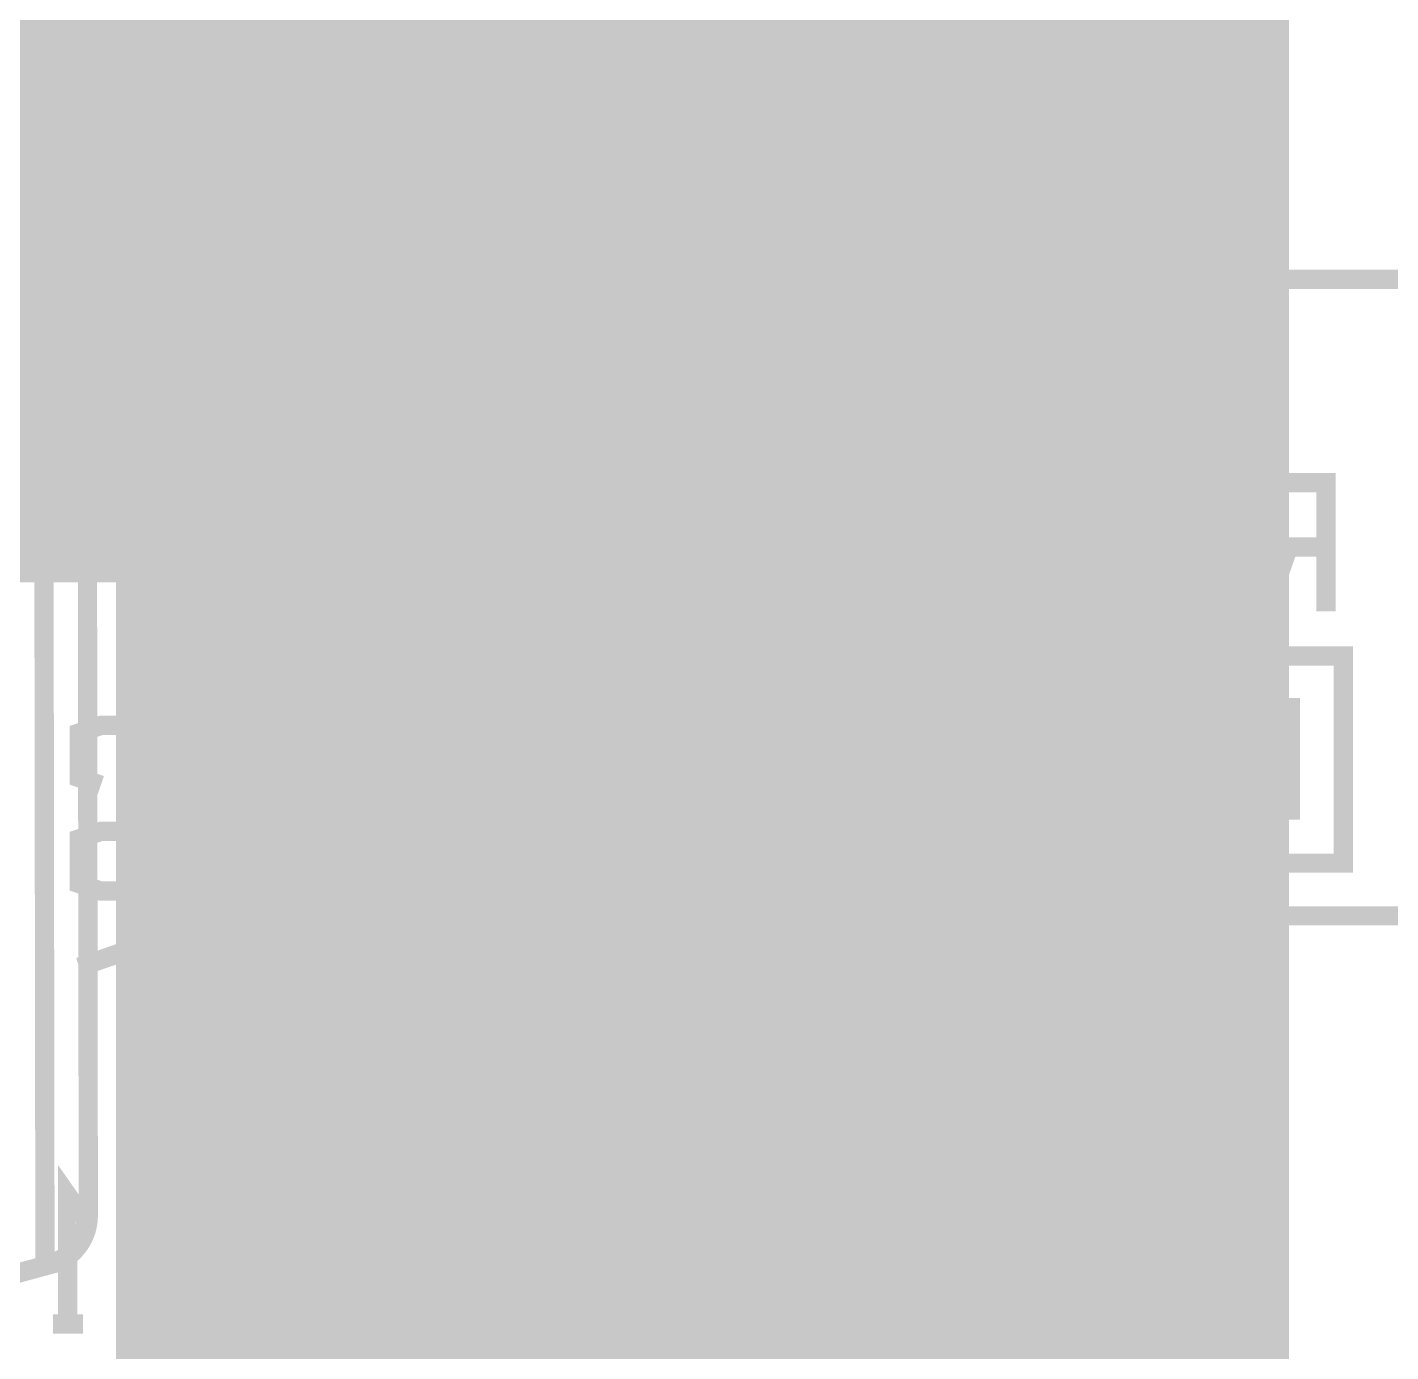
# Model space of a CAD drawing. Extents: x -20 to 155, y -92 to 168.
# Drawn here: x 28.51 to 39.3, y 87.38 to 97.86 of the extents above; entities that cross this region are included whole.
import ezdxf

# ---------------------------------------------------------------- set-up
doc = ezdxf.new("R2010")
doc.units = 0
doc.header["$MEASUREMENT"] = 0
doc.layers.get('0').update_dxf_attribs({"linetype": 'CONTINUOUS'})
for name, color, linetype in [('25-334-1_BOT', 7, 'CONTINUOUS'), ('25-334-1_DRD', 7, 'CONTINUOUS'), ('25-334-1_DRL', 2, 'CONTINUOUS'), ('25-334-1_IN1', 4, 'CONTINUOUS'), ('25-334-1_IN2', 3, 'CONTINUOUS'), ('25-334-1_SMB', 5, 'CONTINUOUS'), ('25-334-1_SPB', 14, 'CONTINUOUS'), ('25-334-1_SSB', 12, 'CONTINUOUS'), ('25-334-1_SST', 11, 'CONTINUOUS'), ('25-334-1_TOP', 13, 'CONTINUOUS'), ('THRUHOLE_TAP', 7, 'CONTINUOUS')]:
    doc.layers.add(name, color=color, linetype=linetype)

# ---------------------------------------------------------------- blocks, each defined once
blk = doc.blocks.new('RECTANGLE_4')
blk.add_solid([(0.4064, 0.4826), (0.4064, -0.4826), (-0.4064, 0.4826), (-0.4064, -0.4826)])
blk = doc.blocks.new('ROUND_39')
at = {"const_width": 0.35052}
blk.add_lwpolyline([(-0.17526, 0, 1), (0.17526, 0, 1)], format="xyb", close=True, dxfattribs=at)
blk = doc.blocks.new('ROUND_42')
at = {"const_width": 0.35052}
blk.add_lwpolyline([(-0.17526, 0, 1), (0.17526, 0, 1)], format="xyb", close=True, dxfattribs=at)
blk = doc.blocks.new('RECTANGLE_49')
blk.add_solid([(0.508, 0.9017), (0.508, -0.9017), (-0.508, 0.9017), (-0.508, -0.9017)])
blk = doc.blocks.new('RECTANGLE_66')
blk.add_solid([(0.72517, 0.32512), (0.72517, -0.32512), (-0.72517, 0.32512), (-0.72517, -0.32512)])
blk = doc.blocks.new('ROUND_85')
at = {"const_width": 0.10033}
blk.add_lwpolyline([(-0.050164, 0, 1), (0.050164, 0, 1)], format="xyb", close=True, dxfattribs=at)
blk = doc.blocks.new('ROUND_35')
at = {"const_width": 0.10033}
blk.add_lwpolyline([(-0.050164, 0, 1), (0.050164, 0, 1)], format="xyb", close=True, dxfattribs=at)

msp = doc.modelspace()

# ---------------------------------------------------------------- linework, layer by layer
at = {"layer": '25-334-1_BOT', "const_width": 0.635}
for points in [[(38.1762, 103.505), (38.1762, 92.075)], [(31.3436, 99.695), (31.3436, 96.52)], [(34.6964, 96.52), (34.6964, 97.1804), (35.941, 98.425), (36.89604, 98.425)], [(36.89604, 97.155), (36.89604, 95.43796)], [(36.89604, 95.43796), (36.89604, 97.155)], [(32.9438, 93.98), (32.9438, 92.8878)], [(32.9438, 93.98), (32.9438, 92.8878)], [(34.3662, 93.98), (34.3662, 91.7702), (34.6964, 91.44)], [(36.7538, 92.075), (36.1188, 91.44), (34.6964, 91.44)], [(36.7538, 92.075), (36.7538, 89.67724), (36.89604, 89.535)], [(38.1762, 92.075), (38.1762, 79.375)], [(32.639, 91.44), (31.3436, 91.44)], [(32.639, 91.44), (31.3436, 91.44)], [(31.3436, 88.265), (31.3436, 85.09)], [(36.89604, 88.265), (34.6964, 88.265)]]:
    msp.add_lwpolyline(points, dxfattribs=at)
at = {"layer": '25-334-1_DRD', "const_width": 0.254}
for points in [[(33.39592, 98.67392), (32.12592, 97.40392)], [(33.39592, 97.40392), (32.12592, 98.67392)], [(33.39592, 98.67392), (32.12592, 97.40392)], [(33.39592, 97.40392), (32.12592, 98.67392)], [(37.53104, 96.07296), (36.26104, 94.80296)], [(37.53104, 94.80296), (36.26104, 96.07296)], [(37.53104, 96.07296), (36.26104, 94.80296)], [(37.53104, 94.80296), (36.26104, 96.07296)], [(33.5788, 93.5228), (32.3088, 92.2528)], [(33.5788, 92.2528), (32.3088, 93.5228)], [(33.5788, 93.5228), (32.3088, 92.2528)], [(33.5788, 92.2528), (32.3088, 93.5228)], [(33.274, 92.075), (32.004, 90.805)], [(33.274, 90.805), (32.004, 92.075)], [(33.274, 92.075), (32.004, 90.805)], [(33.274, 90.805), (32.004, 92.075)]]:
    msp.add_lwpolyline(points, dxfattribs=at)
at = {"layer": '25-334-1_IN1'}
for points, const_width in [([(31.115, 151.13), (31.115, 59.944)], 0.254), ([(31.3436, 151.13), (31.3436, 59.944)], 0.254), ([(31.5722, 151.13), (31.5722, 59.944)], 0.254), ([(31.8008, 151.13), (31.8008, 59.944)], 0.254), ([(32.0294, 151.13), (32.0294, 59.944)], 0.254), ([(32.258, 151.13), (32.258, 59.944)], 0.254), ([(33.8582, 151.13), (33.8582, 59.944)], 0.254), ([(34.0868, 151.13), (34.0868, 59.944)], 0.254), ([(34.3154, 151.13), (34.3154, 59.944)], 0.254), ([(34.544, 151.13), (34.544, 59.944)], 0.254), ([(34.7726, 151.13), (34.7726, 59.944)], 0.254), ([(35.0012, 151.13), (35.0012, 59.944)], 0.254), ([(35.2298, 151.13), (35.2298, 59.944)], 0.254), ([(35.4584, 151.13), (35.4584, 59.944)], 0.254), ([(35.687, 151.13), (35.687, 59.944)], 0.254), ([(35.9156, 151.13), (35.9156, 59.944)], 0.254), ([(36.1442, 151.13), (36.1442, 59.944)], 0.254), ([(36.3728, 151.13), (36.3728, 59.944)], 0.254), ([(36.6014, 151.13), (36.6014, 59.944)], 0.254), ([(36.83, 151.13), (36.83, 59.944)], 0.254), ([(37.0586, 151.13), (37.0586, 59.944)], 0.254), ([(37.2872, 151.13), (37.2872, 59.944)], 0.254), ([(37.5158, 151.13), (37.5158, 59.944)], 0.254), ([(37.7444, 151.13), (37.7444, 59.944)], 0.254), ([(37.973, 151.13), (37.973, 59.944)], 0.254), ([(38.2016, 151.13), (38.2016, 59.944)], 0.254), ([(38.354, 151.13), (38.354, 59.944)], 0.254), ([(33.6296, 110.82274), (33.6296, 85.56752)], 0.254), ([(32.4866, 110.70336), (32.4866, 85.25002)], 0.254), ([(32.7152, 110.51794), (32.7152, 85.61578)], 0.254), ([(33.401, 110.56112), (33.401, 85.71992)], 0.254), ([(32.9438, 110.44936), (32.9438, 85.7377)], 0.254), ([(33.1724, 110.46206), (33.1724, 85.76818)], 0.254), ([(26.67, 98.03892), (32.76092, 98.03892), (26.67, 98.03892)], 0.635), ([(38.354, 97.8916), (31.115, 97.8916)], 0.254), ([(38.354, 97.663), (31.115, 97.663)], 0.254), ([(38.354, 97.4344), (31.115, 97.4344)], 0.254), ([(38.354, 97.2058), (31.115, 97.2058)], 0.254), ([(38.354, 96.9772), (31.115, 96.9772)], 0.254), ([(38.354, 96.7486), (31.115, 96.7486)], 0.254), ([(38.354, 96.52), (31.115, 96.52)], 0.254), ([(38.354, 96.2914), (31.115, 96.2914)], 0.254), ([(38.354, 96.0628), (31.115, 96.0628)], 0.254), ([(38.354, 95.8342), (31.115, 95.8342)], 0.254), ([(38.354, 95.6056), (31.115, 95.6056)], 0.254), ([(38.354, 95.377), (31.115, 95.377)], 0.254), ([(38.354, 95.1484), (31.115, 95.1484)], 0.254), ([(38.354, 94.9198), (31.115, 94.9198)], 0.254), ([(38.354, 94.6912), (31.115, 94.6912)], 0.254), ([(38.354, 94.4626), (31.115, 94.4626)], 0.254), ([(38.354, 94.234), (31.115, 94.234)], 0.254), ([(38.354, 94.0054), (31.115, 94.0054)], 0.254), ([(38.354, 93.7768), (31.115, 93.7768)], 0.254), ([(38.354, 93.5482), (31.115, 93.5482)], 0.254), ([(38.354, 93.3196), (31.115, 93.3196)], 0.254), ([(38.354, 93.091), (31.115, 93.091)], 0.254), ([(38.354, 92.8624), (31.115, 92.8624)], 0.254), ([(38.354, 92.6338), (31.115, 92.6338)], 0.254), ([(38.354, 92.4052), (31.115, 92.4052)], 0.254), ([(38.354, 92.1766), (31.115, 92.1766)], 0.254), ([(38.354, 91.948), (31.115, 91.948)], 0.254), ([(38.354, 91.7194), (31.115, 91.7194)], 0.254), ([(38.354, 91.4908), (31.115, 91.4908)], 0.254), ([(38.354, 91.2622), (31.115, 91.2622)], 0.254), ([(38.354, 91.0336), (31.115, 91.0336)], 0.254), ([(38.354, 90.805), (31.115, 90.805)], 0.254), ([(38.354, 90.5764), (31.115, 90.5764)], 0.254), ([(38.354, 90.3478), (31.115, 90.3478)], 0.254), ([(38.354, 90.1192), (31.115, 90.1192)], 0.254), ([(38.354, 89.8906), (31.115, 89.8906)], 0.254), ([(38.354, 89.662), (31.115, 89.662)], 0.254), ([(38.354, 89.4334), (31.115, 89.4334)], 0.254), ([(38.354, 89.2048), (31.115, 89.2048)], 0.254), ([(38.354, 88.9762), (31.115, 88.9762)], 0.254), ([(38.354, 88.7476), (31.115, 88.7476)], 0.254), ([(38.354, 88.519), (31.115, 88.519)], 0.254), ([(38.354, 88.2904), (31.115, 88.2904)], 0.254), ([(38.354, 88.0618), (31.115, 88.0618)], 0.254), ([(38.354, 87.8332), (31.115, 87.8332)], 0.254), ([(38.354, 87.6046), (31.115, 87.6046)], 0.254), ([(38.354, 87.376), (31.115, 87.376)], 0.254)]:
    msp.add_lwpolyline(points, dxfattribs=dict(at, const_width=const_width))
at = {"layer": '25-334-1_IN2', "const_width": 0.254}
for points in [[(34.3662, 167.259), (34.3662, 55.118)], [(34.5948, 167.259), (34.5948, 55.118)], [(34.8234, 167.259), (34.8234, 55.118)], [(34.925, 154.813), (34.925, 55.118)], [(28.4226, 110.4773), (28.4226, 93.599)], [(28.6512, 110.4773), (28.6512, 93.599)], [(28.8798, 110.4773), (28.8798, 93.599)], [(29.1084, 110.4773), (29.1084, 93.599)], [(29.337, 110.4773), (29.337, 85.7377)], [(29.5656, 110.4773), (29.5656, 85.7377)], [(29.7942, 110.4773), (29.7942, 85.7377)], [(30.0228, 110.4773), (30.0228, 85.7377)], [(30.2514, 110.4773), (30.2514, 85.7377)], [(30.48, 110.4773), (30.48, 85.7377)], [(30.7086, 110.4773), (30.7086, 85.7377)], [(30.9372, 110.4773), (30.9372, 85.7377)], [(31.1658, 110.4773), (31.1658, 85.7377)], [(31.3944, 110.4773), (31.3944, 85.7377)], [(31.623, 110.4773), (31.623, 85.7377)], [(31.8516, 110.4773), (31.8516, 85.7377)], [(32.0802, 110.4773), (32.0802, 91.82608)], [(34.1376, 103.92918), (34.1376, 81.71688)], [(33.909, 103.72344), (33.909, 81.92516)], [(33.4518, 103.64978), (33.4518, 93.33992)], [(33.6804, 103.6447), (33.6804, 85.51164)], [(32.11068, 97.8408), (28.08478, 97.8408)], [(34.925, 97.8408), (33.41116, 97.8408)], [(32.2326, 97.6122), (28.03398, 97.6122)], [(33.2232, 97.54108), (33.2232, 93.50756)], [(34.925, 97.6122), (33.28924, 97.6122)], [(32.3088, 97.53346), (32.3088, 93.1291)], [(32.58312, 97.3836), (27.94, 97.3836)], [(32.5374, 97.3963), (32.5374, 93.43136)], [(32.766, 97.36074), (32.766, 93.54312)], [(34.925, 97.3836), (32.93872, 97.3836)], [(32.9946, 97.40138), (32.9946, 93.56598)], [(34.925, 97.155), (27.79268, 97.155)], [(34.925, 96.9264), (27.56662, 96.9264)], [(34.925, 96.6978), (27.16276, 96.6978)], [(34.925, 96.4692), (20.61718, 96.4692)], [(34.925, 96.2406), (20.38858, 96.2406)], [(34.925, 96.012), (20.15998, 96.012)], [(34.925, 95.7834), (19.93138, 95.7834)], [(34.925, 95.5548), (19.70278, 95.5548)], [(34.925, 95.3262), (19.47418, 95.3262)], [(34.925, 95.0976), (19.24558, 95.0976)], [(34.925, 94.869), (19.01698, 94.869)], [(34.925, 94.6404), (18.78838, 94.6404)], [(34.925, 94.4118), (18.55978, 94.4118)], [(34.925, 94.1832), (18.33118, 94.1832)], [(34.925, 93.9546), (18.10258, 93.9546)], [(34.925, 93.726), (17.87398, 93.726)], [(29.337, 93.599), (24.13, 93.599), (24.13, 86.995)], [(29.337, 93.599), (29.337, 86.868)], [(32.64154, 93.4974), (29.337, 93.4974)], [(34.925, 93.4974), (33.24352, 93.4974)], [(32.37992, 93.2688), (29.337, 93.2688)], [(34.925, 93.2688), (33.50768, 93.2688)], [(32.28086, 93.0402), (29.337, 93.0402)], [(34.925, 93.0402), (33.60674, 93.0402)], [(32.26816, 92.8116), (29.337, 92.8116)], [(34.925, 92.8116), (33.61944, 92.8116)], [(32.33674, 92.583), (29.337, 92.583)], [(32.3088, 92.64396), (32.3088, 92.03436)], [(34.925, 92.583), (33.55086, 92.583)], [(33.4518, 92.43568), (33.4518, 85.69706)], [(32.52216, 92.3544), (29.337, 92.3544)], [(32.5374, 92.3417), (32.5374, 92.11056)], [(33.2232, 92.26804), (33.2232, 91.78798)], [(34.925, 92.3544), (33.36544, 92.3544)], [(32.766, 92.22994), (32.766, 92.10802)], [(32.9946, 92.20962), (32.9946, 92.01912)], [(34.925, 92.1258), (29.337, 92.1258)], [(32.13608, 91.8972), (29.337, 91.8972)], [(34.925, 91.8972), (33.14192, 91.8972)], [(31.99892, 91.6686), (29.337, 91.6686)], [(34.925, 91.6686), (33.27908, 91.6686)], [(31.95828, 91.44), (29.337, 91.44)], [(34.925, 91.44), (33.31972, 91.44)], [(31.99892, 91.2114), (29.337, 91.2114)], [(34.925, 91.2114), (33.27908, 91.2114)], [(33.2232, 91.09202), (33.2232, 85.76564)], [(32.13608, 90.9828), (29.337, 90.9828)], [(32.0802, 91.05138), (32.0802, 85.7377)], [(34.925, 90.9828), (33.14192, 90.9828)], [(32.9946, 90.86088), (32.9946, 85.75294)], [(34.925, 90.7542), (29.337, 90.7542)], [(32.3088, 90.84564), (32.3088, 85.7377)], [(32.5374, 90.7669), (32.5374, 85.7377)], [(32.766, 90.77198), (32.766, 85.7377)], [(34.925, 90.5256), (29.337, 90.5256)], [(34.925, 90.297), (29.337, 90.297)], [(34.925, 90.0684), (29.337, 90.0684)], [(34.925, 89.8398), (29.337, 89.8398)], [(34.925, 89.6112), (29.337, 89.6112)], [(34.925, 89.3826), (29.337, 89.3826)], [(34.925, 89.154), (29.337, 89.154)], [(34.925, 88.9254), (29.337, 88.9254)], [(34.925, 88.6968), (29.337, 88.6968)], [(34.925, 88.4682), (29.337, 88.4682)], [(34.925, 88.2396), (29.337, 88.2396)], [(34.925, 88.011), (29.337, 88.011)], [(34.925, 87.7824), (29.337, 87.7824)], [(34.925, 87.5538), (29.337, 87.5538)], [(34.925, 87.3252), (29.337, 87.3252)]]:
    msp.add_lwpolyline(points, dxfattribs=at)
for points in [[(32.08274, 98.03892, 0.4142136), (32.76092, 97.36074)], [(32.08274, 98.03892, 0.4142136), (32.76092, 97.36074)], [(32.76092, 97.36074, 0.4142136), (33.4391, 98.03892)], [(32.76092, 97.36074, 0.4142136), (33.4391, 98.03892)], [(32.9438, 93.56852, 0.4142136), (32.26308, 92.8878)], [(33.62452, 92.8878, 0.4142136), (32.9438, 93.56852)], [(32.26308, 92.8878, 0.4142136), (32.9438, 92.20708)], [(32.9438, 92.20708, 0.4142136), (33.62452, 92.8878)], [(32.639, 92.12072, 0.4142136), (31.95828, 91.44)], [(33.31972, 91.44, 0.4142136), (32.639, 92.12072)], [(31.95828, 91.44, 0.4142136), (32.639, 90.75928)], [(32.639, 90.75928, 0.4142136), (33.31972, 91.44)]]:
    msp.add_lwpolyline(points, format="xyb", dxfattribs=at)
at = {"layer": '25-334-1_SSB', "const_width": 0.1524}
for points in [[(37.74948, 96.16948), (37.74948, 101.96322)], [(35.687, 95.123), (35.687, 97.917), (30.353, 97.917), (30.353, 95.123), (35.687, 95.123)], [(29.2862, 97.53346), (29.2862, 97.17786), (29.11856, 97.05848), (28.94838, 97.05848), (28.7782, 97.17786), (28.7782, 97.53346), (29.7942, 97.53346)], [(29.2862, 97.23628), (29.7942, 97.05848)], [(29.7942, 96.4565), (28.7782, 96.4565), (28.94838, 96.57588)], [(29.7942, 96.33966), (29.7942, 96.57588)], [(29.7942, 95.50146), (29.7942, 95.9739), (29.11856, 95.50146), (28.94838, 95.50146), (28.7782, 95.55988), (28.7782, 95.91548), (28.94838, 95.9739)], [(41.34612, 95.86976), (38.0492, 95.86976)], [(29.45638, 94.66326), (29.45638, 95.1357), (28.7782, 94.89948), (28.7782, 94.7801), (29.7942, 94.7801)], [(32.1945, 94.8055), (35.1155, 94.8055), (35.1155, 93.1672), (32.1945, 93.1672), (32.1945, 94.8055)], [(30.0355, 93.40342), (29.6799, 94.41942), (30.15488, 94.41942)], [(30.57906, 93.91142), (30.93466, 93.91142), (30.99308, 94.07906), (30.99308, 94.24924), (30.93466, 94.41942), (30.57906, 94.41942), (30.5181, 94.24924), (30.5181, 94.07906), (30.75686, 93.40342)], [(31.3563, 93.57106), (31.41726, 93.40342), (31.77286, 93.40342), (31.83128, 93.57106), (31.83128, 94.24924), (31.77286, 94.41942), (31.41726, 94.41942), (31.3563, 94.24924)], [(37.71392, 93.2434), (37.71392, 94.2594), (37.83076, 94.09176)], [(36.33216, 93.7514), (35.97656, 93.7514), (35.91814, 93.58376), (35.91814, 93.41358), (35.97656, 93.2434), (36.33216, 93.2434), (36.39312, 93.41358), (36.39312, 93.58376), (36.15436, 94.2594)], [(37.17036, 93.7514), (36.81476, 93.7514), (36.75634, 93.58376), (36.75634, 93.41358), (36.81476, 93.2434), (37.17036, 93.2434), (37.23132, 93.41358), (37.23132, 93.58376), (36.99256, 94.2594)], [(38.78834, 93.7514), (38.43274, 93.7514), (38.31336, 93.92158), (38.31336, 94.09176), (38.43274, 94.2594), (38.78834, 94.2594), (38.78834, 93.2434)], [(38.49116, 93.7514), (38.31336, 93.2434)], [(37.59454, 93.2434), (37.83076, 93.2434)], [(38.9255, 91.2495), (36.0045, 91.2495), (36.0045, 92.8878), (38.9255, 92.8878), (38.9255, 91.2495)], [(30.353, 92.837), (30.353, 90.043), (35.687, 90.043), (35.687, 92.837), (30.353, 92.837)], [(29.7688, 91.86672), (29.93644, 91.92514), (29.93644, 92.28074), (29.7688, 92.33916), (29.09062, 92.33916), (28.92044, 92.28074), (28.92044, 91.92514), (29.09062, 91.86672)], [(29.42844, 91.08694), (29.42844, 91.44254), (29.2608, 91.50096), (29.09062, 91.50096), (28.92044, 91.44254), (28.92044, 91.08694), (29.09062, 91.02852), (29.2608, 91.02852), (29.93644, 91.26474)], [(38.0492, 90.83294), (40.64762, 90.83294)], [(29.42844, 90.60434), (29.42844, 90.24874), (29.59862, 90.19032), (29.7688, 90.19032), (29.93644, 90.24874), (29.93644, 90.60434), (29.7688, 90.66276), (29.59862, 90.66276), (28.92044, 90.42654)], [(37.74948, 84.73948), (37.74948, 90.53322)], [(35.687, 86.868), (35.687, 89.662), (30.353, 89.662), (30.353, 86.868), (35.687, 86.868)], [(28.829, 87.60206), (28.829, 88.61806), (28.94838, 88.44788)], [(29.90596, 88.11006), (29.55036, 88.11006), (29.43098, 88.2777), (29.43098, 88.44788), (29.55036, 88.61806), (29.90596, 88.61806), (29.90596, 87.60206)], [(29.60878, 88.11006), (29.43098, 87.60206)], [(28.71216, 87.60206), (28.94838, 87.60206)]]:
    msp.add_lwpolyline(points, dxfattribs=at)
for points in [[(37.74948, 96.16948, 0.3322068), (38.0492, 95.86976)], [(37.9984, 90.83802, 0.4142136), (37.7444, 90.58402)], [(38.0492, 90.83294, 0.0503718), (37.9984, 90.83807)], [(37.7444, 90.58402, 0.0503736), (37.74953, 90.53323)]]:
    msp.add_lwpolyline(points, format="xyb", dxfattribs=at)
at = {"layer": '25-334-1_SST', "const_width": 0.1524}
for points in [[(-1.58496, 83.14944), (38.41496, 83.14944), (38.41496, 158.15056), (-1.58496, 158.15056), (-1.58496, 83.14944)], [(28.69438, 88.0745), (28.69438, 88.07704), (28.64866, 88.06434), (25.99182, 87.3506), (25.99182, 87.34552), (25.9842, 87.34552), (25.9842, 87.3506), (25.96388, 103.14686), (25.97404, 103.14686), (25.99182, 87.3506), (25.9842, 87.3506), (25.99182, 87.34552), (28.69438, 88.0745), (28.69438, 88.07958)], [(28.62834, 102.4382), (28.64866, 88.06434)], [(28.97378, 102.03942), (28.99156, 88.46566), (28.99156, 88.46058)], [(29.67482, 95.82658), (29.50718, 95.76562), (29.50718, 95.5294), (29.67482, 95.47098), (29.845, 95.3516), (30.353, 95.3516), (30.52318, 95.41002), (30.52318, 95.76562), (30.353, 95.82658), (29.67482, 95.82658)], [(29.845, 95.58782), (29.50718, 95.3516)], [(30.01518, 94.57182), (30.01518, 94.92742), (30.18282, 94.98838), (30.353, 94.98838), (30.52318, 94.92742), (30.52318, 94.57182), (30.353, 94.5134), (30.18282, 94.5134), (29.50718, 94.74962)], [(28.99156, 88.46312), (28.97378, 88.46058)], [(28.6766, 88.0745), (28.6766, 88.07196)]]:
    msp.add_lwpolyline(points, dxfattribs=at)
for points in [[(28.6766, 88.0745, 0.340705), (28.97378, 88.46058)], [(28.6766, 88.07196, 0.3411532), (28.97632, 88.46058)], [(28.69438, 88.07958, 0.3389277), (28.99156, 88.46312)], [(28.69438, 88.0745, 0.340705), (28.99156, 88.46058)]]:
    msp.add_lwpolyline(points, format="xyb", dxfattribs=at)
at = {"layer": '25-334-1_TOP', "const_width": 0.254}
for points in [[(29.337, 96.393), (23.622, 96.393)], [(29.337, 96.393), (29.337, 75.438), (23.749, 75.438), (23.749, 68.326)], [(28.4226, 96.393), (28.4226, 93.599)], [(28.6512, 96.393), (28.6512, 93.599)], [(28.8798, 96.393), (28.8798, 93.599)], [(29.1084, 96.393), (29.1084, 93.599)], [(29.337, 96.2406), (-3.81, 96.2406)], [(29.337, 96.012), (-3.81, 96.012)], [(29.337, 95.7834), (-3.81, 95.7834)], [(29.337, 95.5548), (-3.81, 95.5548)], [(29.337, 95.3262), (-3.81, 95.3262)], [(29.337, 95.0976), (-3.81, 95.0976)], [(29.337, 94.869), (-3.81, 94.869)], [(29.337, 94.6404), (-3.81, 94.6404)], [(29.337, 94.4118), (-3.81, 94.4118)], [(29.337, 94.1832), (-3.81, 94.1832)], [(29.337, 93.9546), (12.827, 93.9546)], [(29.337, 93.726), (12.827, 93.726)], [(29.337, 93.599), (24.13, 93.599)], [(29.337, 93.599), (29.337, 86.868)]]:
    msp.add_lwpolyline(points, dxfattribs=at)

# ---------------------------------------------------------------- block references
at = {"layer": '25-334-1_BOT'}
for name, p in [('ROUND_39', (32.76092, 98.03892)), ('RECTANGLE_66', (36.89604, 97.155)), ('RECTANGLE_49', (31.3436, 96.52)), ('RECTANGLE_49', (34.6964, 96.52)), ('ROUND_42', (36.89604, 95.43796)), ('RECTANGLE_4', (32.9438, 93.98)), ('RECTANGLE_4', (34.3662, 93.98)), ('ROUND_42', (32.9438, 92.8878)), ('RECTANGLE_4', (36.7538, 92.075)), ('RECTANGLE_4', (38.1762, 92.075)), ('RECTANGLE_49', (31.3436, 91.44)), ('RECTANGLE_49', (34.6964, 91.44)), ('ROUND_39', (32.639, 91.44)), ('RECTANGLE_66', (36.89604, 89.535)), ('RECTANGLE_49', (31.3436, 88.265)), ('RECTANGLE_49', (34.6964, 88.265)), ('RECTANGLE_66', (36.89604, 88.265))]:
    msp.add_blockref(name, p, dxfattribs=at)
at = {"layer": '25-334-1_DRL'}
for p in [(36.89604, 95.43796), (32.9438, 92.8878), (32.639, 91.44)]:
    msp.add_blockref('ROUND_85', p, dxfattribs=at)
at = {"layer": '25-334-1_IN1'}
for name, p in [('ROUND_39', (32.76092, 98.03892)), ('ROUND_42', (36.89604, 95.43796)), ('ROUND_42', (32.9438, 92.8878)), ('ROUND_39', (32.639, 91.44))]:
    msp.add_blockref(name, p, dxfattribs=at)
at = {"layer": '25-334-1_IN2'}
for p in [(32.76092, 98.03892), (36.89604, 95.43796), (32.9438, 92.8878), (32.639, 91.44)]:
    msp.add_blockref('ROUND_42', p, dxfattribs=at)
at = {"layer": '25-334-1_SMB'}
for name, p in [('RECTANGLE_66', (36.89604, 97.155)), ('RECTANGLE_49', (31.3436, 96.52)), ('RECTANGLE_49', (34.6964, 96.52)), ('RECTANGLE_4', (32.9438, 93.98)), ('RECTANGLE_4', (34.3662, 93.98)), ('RECTANGLE_4', (36.7538, 92.075)), ('RECTANGLE_4', (38.1762, 92.075)), ('RECTANGLE_49', (31.3436, 91.44)), ('RECTANGLE_49', (34.6964, 91.44)), ('RECTANGLE_66', (36.89604, 89.535)), ('RECTANGLE_49', (31.3436, 88.265)), ('RECTANGLE_49', (34.6964, 88.265)), ('RECTANGLE_66', (36.89604, 88.265))]:
    msp.add_blockref(name, p, dxfattribs=at)
at = {"layer": '25-334-1_SPB'}
for name, p in [('RECTANGLE_66', (36.89604, 97.155)), ('RECTANGLE_49', (31.3436, 96.52)), ('RECTANGLE_49', (34.6964, 96.52)), ('RECTANGLE_4', (32.9438, 93.98)), ('RECTANGLE_4', (34.3662, 93.98)), ('RECTANGLE_4', (36.7538, 92.075)), ('RECTANGLE_4', (38.1762, 92.075)), ('RECTANGLE_49', (31.3436, 91.44)), ('RECTANGLE_49', (34.6964, 91.44)), ('RECTANGLE_66', (36.89604, 89.535)), ('RECTANGLE_49', (31.3436, 88.265)), ('RECTANGLE_49', (34.6964, 88.265)), ('RECTANGLE_66', (36.89604, 88.265))]:
    msp.add_blockref(name, p, dxfattribs=at)
at = {"layer": '25-334-1_TOP'}
for name, p in [('ROUND_39', (32.76092, 98.03892)), ('ROUND_42', (36.89604, 95.43796)), ('ROUND_42', (32.9438, 92.8878)), ('ROUND_39', (32.639, 91.44))]:
    msp.add_blockref(name, p, dxfattribs=at)
at = {"layer": 'THRUHOLE_TAP'}
for p in [(36.89604, 95.43796), (32.9438, 92.8878), (32.639, 91.44)]:
    msp.add_blockref('ROUND_35', p, dxfattribs=at)

doc.saveas('drawing.dxf')
